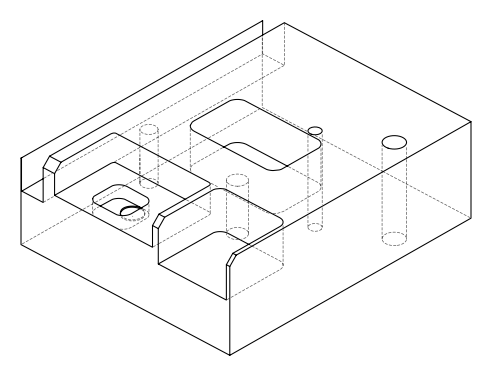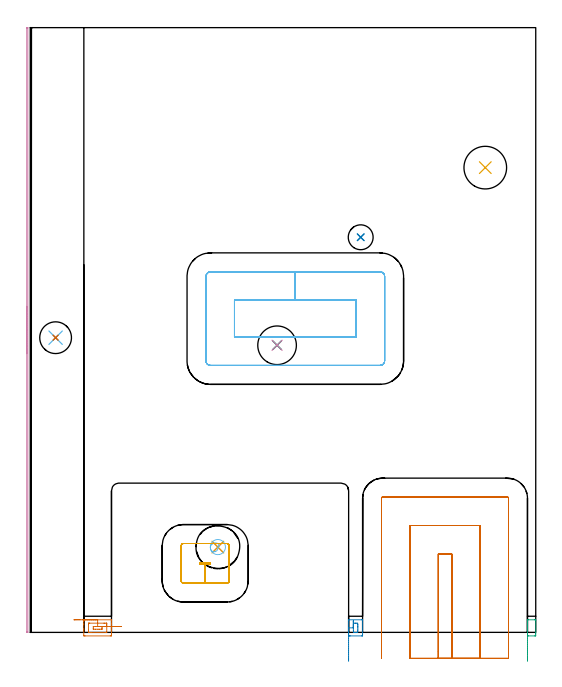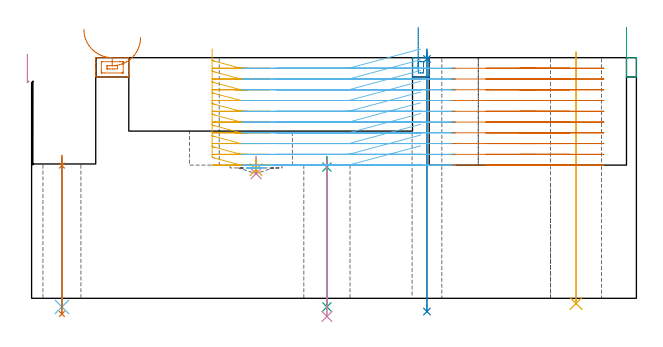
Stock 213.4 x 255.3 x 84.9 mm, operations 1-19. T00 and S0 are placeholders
(PLAN: 21 operations, 12 tool changes, 128.1 min)
(1 SPOT_DRILL | STEP1HOLE_1 | NXT0321_9005460120000 | 0.04 min | 4144 mm3)
(2 SPOT_DRILL_1 | STEP1HOLE_2 | NXT0321_9005460120000 | 0.03 min | 1 mm3)
(3 SPOT_DRILL_2 | STEP1HOLE_3 | NXT0321_9005460120000 | 0.04 min | 4203 mm3)
(4 SPOT_DRILL_3 | STEP1POCKET | NXT0321_9005460120000 | 0.06 min | 4462 mm3)
(5 INDEXABLE_INSERT_DRILL_THROUGH_HOLE_FROM_SOLID | STEP1HOLE | NXT0302_007 | 0.36 min | 21587 mm3)
(6 DRILL_THROUGH_HOLE_INTO_CENTER | STEP1HOLE_1 | NXT0301_055 | 0.22 min | 2641 mm3)
(7 DRILL_TO_ENLARGE_THROUGH_HOLE | STEP1HOLE_1 | UGT0301_268 | 0.23 min | 5172 mm3)
(8 DRILL_THROUGH_HOLE_INTO_CENTER_1 | STEP1HOLE_2 | UGT0301_500 | 0.37 min | 7338 mm3)
(9 DRILL_THROUGH_HOLE_INTO_CENTER_2 | STEP1HOLE_3 | NXT0301_055 | 0.22 min | 2611 mm3)
(10 DRILL_TO_ENLARGE_THROUGH_HOLE_1 | STEP1HOLE_3 | UGT0301_287 | 0.23 min | 10888 mm3)
(11 DRILL_BLIND_HOLE_INTO_CENTER | STEP1POCKET | NXT0301_128 | 0.02 min | 0 mm3)
(12 MILL_ROUGH_BLIND_HOLE_CONTOUR | STEP1POCKET | UGT0201_129 | Spiral | 0.14 min | 2251 mm3)
(13 AREA_MILL | FG_CHAMFER_SURFACE | UGT0205_001 | 0.46 min | 469 mm3)
(14 AREA_MILL_1 | FG_CHAMFER_SURFACE_1 | UGT0205_001 | 0.32 min | 337 mm3)
(15 AREA_MILL_2 | FG_CHAMFER_SURFACE_2 | UGT0205_001 | 0.23 min | 182 mm3)
(16 AREA_MILL_3 | FG_CHAMFER_SURFACE_3 | UGT0205_001 | 2.18 min | 9794 mm3)
(17 MILL_RECTANGULAR_POCKET | POCKET_RECTANGULAR_STRAIGHT | NXT0201_012 | Follow Part, ap 4, ae 75% | 3.22 min | 35984 mm3)
(18 MILL_RECTANGULAR_POCKET_1 | POCKET_RECTANGULAR_STRAIGHT_1 | NXT0201_012 | Follow Part, ap 4, ae 75% | 8.55 min | 181169 mm3)
(19 MILL_SLOT | SLOT_PARTIAL_RECTANGULAR | NXT0201_012 | Follow Part, ap 4, ae 75% | 11.26 min | 170367 mm3)
(20 MILL_SLOT_1 | SLOT_PARTIAL_RECTANGULAR_1 | NXT0201_008 | Follow Part, ap 1.5, ae 75% | 88.1 min | 134082 mm3)
(21 MILL_RECTANGULAR_SLOT | SLOT_RECTANGULAR | NXT0201_012 | Follow Part, ap 4, ae 75% | 11.89 min | 197544 mm3)
(TOOL NXT0321_9005460120000 | NC Spot Drill, 142deg, 12mm, Carbide, Uncoated | D12 PA142 FL30 Z2)
(TOOL NXT0302_007 | Index. Insert Drill 18mm [880-D1800L25-05] | D18 PA176 FL90 Z2)
(TOOL NXT0301_055 | Carbide Drill 8.4mm [860.1-0840-042A1-MM 2214] | D8.4 PA140 FL61 Z2)
(TOOL UGT0301_268 | Twist Drill 13.4 mm | D13.4 PA118 FL108 Z2)
(TOOL UGT0301_500 | Carbide Drill 10.5 mm | D10.5 PA118 FL87 Z2)
(TOOL UGT0301_287 | Twist Drill 16.3 mm | D16.3 PA118 FL125 Z2)
(TOOL NXT0301_128 | Carbide Drill 12mm [861.1-1200-036A1-GP GC34] | D12 PA150 FL37.4 Z2)
(TOOL UGT0201_129 | Carbide End Mill 11.9 | D11.9 FL15 Z4)
(TOOL UGT0205_001 | Chamfer Mill 20 x 3 x 45 deg. | D20 FL50 Z2)
(TOOL NXT0201_012 | ENDMILL 16mm [2P460-1600-NA 1630] | D16 FL38 Z6)
(TOOL NXT0201_008 | ENDMILL 6mm [2P460-0600-NA 1630] | D6 FL26 Z6)
(OP 1 SPOT_DRILL)
G17 G21 G94 G90
T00 M6
G54
G17 G0 G90 X10.7 Y124.4 S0 M3
G43 Z94.9 H0
G94 G81 G98 Z46.823 F250. R50.4
G80
M5
M2
(OP 2 SPOT_DRILL_1)
G17 G21 G94 G90
T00 M6
G54
G17 G0 G90 X139.5 Y166.8 S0 M3
G43 Z94.9 H0
G94 G81 G98 Z84.448 F250. R87.9
G80
M5
M2
(OP 3 SPOT_DRILL_2)
G17 G21 G94 G90
T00 M6
G54
G17 G0 G90 X104.2 Y121.2 S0 M3
G43 Z94.9 H0
G94 G81 G98 Z46.298 F250. R50.
G80
M5
M2
(OP 4 SPOT_DRILL_3)
G17 G21 G94 G90
T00 M6
G54
G17 G0 G90 X79.2 Y36. S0 M3
G43 Z94.9 H0
G94 G81 G98 Z44. F250. R50.
G80
M5
M2
(OP 5 INDEXABLE_INSERT_DRILL_THROUGH_HOLE_FROM_SOLID)
G17 G21 G94 G90
T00 M6
G54
G17 G0 G90 X192.1 Y196.2 S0 M3
G43 Z94.9 H1
G94 G81 G98 Z-1.814 F250. R86.9
G80
M5
M2
(OP 6 DRILL_THROUGH_HOLE_INTO_CENTER)
G17 G21 G94 G90
T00 M6
G54
G17 G0 G90 X10.7 Y124.4 S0 M3
G43 Z94.9 H1
G94 G73 G98 Z-3.029 F250. Q7.204 R49.4
G80
M5
M2
(OP 7 DRILL_TO_ENLARGE_THROUGH_HOLE)
G17 G21 G94 G90
T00 M6
G54
G17 G0 G90 X10.7 Y124.4 S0 M3
G43 Z94.9 H0
G94 G73 G98 Z-5.526 F250. Q13.231 R49.4
G80
M5
M2
(OP 8 DRILL_THROUGH_HOLE_INTO_CENTER_1)
G17 G21 G94 G90
T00 M6
G54
G17 G0 G90 X139.5 Y166.8 S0 M3
G43 Z94.9 H0
G94 G73 G98 Z-4.655 F250. Q9.951 R86.9
G80
M5
M2
(OP 9 DRILL_THROUGH_HOLE_INTO_CENTER_2)
G17 G21 G94 G90
T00 M6
G54
G17 G0 G90 X104.2 Y121.2 S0 M3
G43 Z94.9 H1
G94 G73 G98 Z-3.029 F250. Q8.338 R49.
G80
M5
M2
(OP 10 DRILL_TO_ENLARGE_THROUGH_HOLE_1)
G17 G21 G94 G90
T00 M6
G54
G17 G0 G90 X104.2 Y121.2 S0 M3
G43 Z94.9 H0
G94 G73 G98 Z-6.397 F250. Q13.349 R49.
G80
M5
M2
(OP 11 DRILL_BLIND_HOLE_INTO_CENTER)
G17 G21 G94 G90
T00 M6
G54
G17 G0 G90 X79.2 Y36. S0 M3
G43 Z94.9 H1
G94 G81 G98 Z45.392 F250. R49.
G80
M5
M2
(OP 12 MILL_ROUGH_BLIND_HOLE_CONTOUR)
G17 G21 G94 G90
T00 M6
G54
G17 G0 G90 X79.2 Y36. S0 M3
G43 Z94.9 H0
Z46.
G94 G3 X79.738 Y36.606 R0.542 F250.
X79.01 Y37.589 R1.234
X76.789 Y37.298 R2.158
X76.09 Y35.247 R2.02
X79.953 Y32.89 R3.2
X76.09 Y35.247 R-3.2
X78.022 Y34.068 R1.6
X79.2 Y36. R1.6
G0 Z94.9
M5
M2
(OP 13 AREA_MILL)
G17 G21 G94 G90
T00 M6
G54
G17 G0 G90 X18.45 Y5.3 S1061 M3
G43 Z94.9 H0
G94 G1 X18.488 Z94.028 F250.
X18.602 Z93.163
X18.791 Z92.312
X19.053 Z91.48
X19.387 Z90.674
X19.79 Z89.9
X20.258 Z89.164
X20.79 Z88.472
X21.379 Z87.829
X22.022 Z87.239
X22.714 Z86.708
X23.45 Z86.24
X24.224 Z85.837
X25.03 Z85.503
X25.862 Z85.241
X26.714 Z85.052
X27.578 Z84.938
X28.45 Z84.9
X34.215
X34.29 Y5.297 Z84.89
X34.3 Y5.169 Z84.767
Y3.545 Z83.143
Y2.337 Z81.934
Y1.296 Z80.894
Y0.59 Z80.183
Y-0.805 Z78.791
X34.296 Y-1.158 Z78.437
X34.29 Y-1.491 Z78.104
X34.115 Y-1.496 Z78.101
X33.772 Y-1.5 Z78.1
X23.128
X22.785 Y-1.496 Z78.101
X22.61 Y-1.491 Z78.104
X22.6 Y-1.158 Z78.437
Y0.59 Z80.183
Y1.296 Z80.894
Y1.463 Z81.061
Y3.21 Z82.807
Y3.545 Z83.143
Y4.623 Z84.222
Y4.958 Z84.556
X22.601 Y5.171 Z84.769
X22.61 Y5.297 Z84.89
X22.685 Y5.3 Z84.9
X28.45
Y3.886 Z83.486
X31.111
X31.312
X31.998 Y3.884 Z83.484
X32.203 Y3.882 Z83.482
X32.28 Y3.879 Z83.479
X32.29 Y3.854 Z83.454
X32.296 Y3.79 Z83.39
X32.299 Y3.21 Z82.81
X32.3 Y2.913 Z82.513
X32.298 Y0.293 Z79.893
X32.291 Y-0.006 Z79.594
X32.288 Y-0.079 Z79.521
X32.254 Y-0.081 Z79.519
X32.169 Y-0.084 Z79.516
X31.998 Y-0.085 Z79.515
X31.796 Y-0.086 Z79.514
X25.588
X24.902 Y-0.084 Z79.516
X24.697 Y-0.082 Z79.518
X24.62 Y-0.079 Z79.521
X24.61 Y-0.054 Z79.546
X24.604 Y0.01 Z79.61
X24.601 Y0.59 Z80.19
X24.6 Y0.887 Z80.487
X24.602 Y3.507 Z83.107
X24.609 Y3.806 Z83.406
X24.612 Y3.879 Z83.479
X24.646 Y3.881 Z83.481
X24.731 Y3.884 Z83.484
X24.902 Y3.885 Z83.485
X25.104 Y3.886 Z83.486
X28.45
Y2.471 Z82.071
X29.337
X30.089 Y2.47 Z82.07
X30.224 Y2.467 Z82.067
X30.267 Y2.465 Z82.065
X30.29 Y2.457 Z82.057
X30.294 Y2.412 Z82.012
X30.298 Y2.337 Z81.937
X30.3 Y2.262 Z81.862
X30.297 Y1.463 Z81.063
X30.294 Y1.394 Z80.994
X30.283 Y1.336 Z80.936
X29.337 Y1.329 Z80.929
X28.587 Y1.328 Z80.928
X27.563 Y1.329 Z80.929
X26.811 Y1.33 Z80.93
X26.676 Y1.333 Z80.933
X26.633 Y1.335 Z80.935
X26.61 Y1.343 Z80.943
X26.606 Y1.389 Z80.989
X26.602 Y1.463 Z81.063
X26.6 Y1.538 Z81.138
X26.603 Y2.337 Z81.937
X26.606 Y2.406 Z82.006
X26.617 Y2.464 Z82.064
X27.563 Y2.471 Z82.071
X28.313
X28.45
X29.321 Z82.109
X30.186 Z82.223
X31.038 Z82.412
X31.87 Z82.674
X32.676 Z83.008
X33.45 Z83.411
X34.186 Z83.879
X34.878 Z84.411
X35.521 Z85.
X36.111 Z85.643
X36.642 Z86.335
X37.111 Z87.071
X37.513 Z87.845
X37.847 Z88.65
X38.11 Z89.482
X38.299 Z90.334
X38.413 Z91.199
X38.451 Z92.071
G0 Z94.9
M5
M2
(OP 14 AREA_MILL_1)
G17 G21 G94 G90
T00 M6
G54
G17 G0 G90 X134.4 Y-12.242 S1061 M3
G43 Z94.9 H0
Z81.501
G94 G1 Y-11.599 Z80.912 F250.
Y-10.907 Z80.381
Y-10.171 Z79.912
Y-9.398 Z79.509
Y-8.592 Z79.175
Y-7.76 Z78.912
Y-6.908 Z78.723
Y-6.043 Z78.609
Y-5.171 Z78.571
Y-4.3 Z78.609
Y-3.435 Z78.723
Y-2.583 Z78.912
Y-1.751 Z79.174
Y-0.945 Z79.508
Y-0.171 Z79.91
Y0.565 Z80.379
Y1.257 Z80.91
Y1.9 Z81.499
X134.401 Y5.041 Z84.638
X134.41 Y5.294 Z84.892
X134.731 Y5.3 Z84.9
X139.969
X140.29 Y5.294 Z84.892
X140.3 Y5.04 Z84.638
Y-0.947 Z78.652
X140.298 Y-1.158 Z78.442
X140.293 Y-1.493 Z78.107
X140.138 Y-1.498 Z78.102
X139.969 Y-1.5 Z78.1
X135.073
X134.731
X134.562 Y-1.498 Z78.102
X134.407 Y-1.493 Z78.107
X134.4 Y-1.158 Z78.442
Y1.9 Z81.499
X136.4 Z81.5
Y2.414 Z82.014
X136.403 Y3.21 Z82.81
X136.406 Y3.282 Z82.882
X136.477 Y3.879 Z83.479
X136.68 Y3.881 Z83.481
X137.35 Y3.884 Z83.484
X137.55
X138.223 Y3.879 Z83.479
X138.291 Y3.21 Z82.81
X138.297 Y3.136 Z82.736
X138.3 Y2.337 Z81.937
Y2.26 Z81.86
Y1.386 Z80.986
X138.297 Y0.59 Z80.19
X138.294 Y0.518 Z80.118
X138.223 Y-0.079 Z79.521
X138.02 Y-0.081 Z79.519
X137.35 Y-0.084 Z79.516
X137.15
X136.477 Y-0.079 Z79.521
X136.409 Y0.59 Z80.19
X136.403 Y0.664 Z80.264
X136.4 Y1.9 Z81.5
Y2.489 Z82.143
Y3.02 Z82.835
Y3.489 Z83.571
Y3.892 Z84.345
Y4.226 Z85.151
Y4.488 Z85.983
Y4.677 Z86.834
Y4.791 Z87.699
Y4.829 Z88.571
Y4.791 Z89.443
Y4.677 Z90.307
Y4.488 Z91.159
Y4.226 Z91.991
Y3.892 Z92.797
Y3.489 Z93.571
Y3.02 Z94.307
Y2.489 Z94.999
Y1.9 Z95.642
M5
M2
(OP 15 AREA_MILL_2)
G17 G21 G94 G90
T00 M6
G54
G17 G0 G90 X209.9 Y-12.242 S1061 M3
G43 Z94.9 H0
Z81.5
G94 G1 Y-11.599 Z80.911 F250.
Y-10.907 Z80.38
Y-10.171 Z79.911
Y-9.397 Z79.508
Y-8.591 Z79.174
Y-7.759 Z78.912
Y-6.908 Z78.723
Y-6.043 Z78.609
Y-5.171 Z78.571
Y-4.3 Z78.609
Y-3.435 Z78.723
Y-2.583 Z78.912
Y-1.751 Z79.174
Y-0.945 Z79.508
Y-0.171 Z79.911
Y0.565 Z80.38
Y1.257 Z80.911
Y1.9 Z81.5
Y4.965 Z84.565
X209.91 Y5.293 Z84.893
X210.33 Y5.3 Z84.9
X212.97
X213.39 Y5.293 Z84.893
X213.4 Y4.965 Z84.565
Y-0.304 Z79.296
X213.394 Y-1.158 Z78.436
X213.391 Y-1.49 Z78.104
X213.308 Y-1.494 Z78.102
X212.97 Y-1.5 Z78.1
X210.33
X209.992 Y-1.494 Z78.102
X209.909 Y-1.49 Z78.104
X209.906 Y-1.158 Z78.436
X209.9 Y-0.304 Z79.296
Y1.9 Z81.5
Y2.489 Z82.143
Y3.02 Z82.835
Y3.489 Z83.571
Y3.892 Z84.345
Y4.226 Z85.151
Y4.488 Z85.983
Y4.677 Z86.835
Y4.791 Z87.699
Y4.829 Z88.571
Y4.791 Z89.443
Y4.677 Z90.307
Y4.488 Z91.159
Y4.226 Z91.991
Y3.892 Z92.797
Y3.489 Z93.571
Y3.02 Z94.307
Y2.489 Z94.999
Y1.9 Z95.642
M5
M2
(OP 16 AREA_MILL_3)
G17 G21 G94 G90
T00 M6
G54
G17 G0 G90 X-1.5 Y117.65 S1061 M3
G43 Z94.9 H0
Z86.1
G94 G1 Y117.688 Z85.228 F250.
Y117.802 Z84.364
Y117.991 Z83.512
Y118.253 Z82.68
Y118.587 Z81.874
Y118.99 Z81.1
Y119.458 Z80.364
Y119.989 Z79.672
Y120.579 Z79.029
Y121.222 Z78.44
Y121.914 Z77.908
Y122.65 Z77.44
Y123.424 Z77.037
Y124.23 Z76.703
Y125.062 Z76.441
Y125.913 Z76.252
Y126.778 Z76.138
Y127.65 Z76.1
Y255.152
X-1.498 Y255.216 Z76.102
X-1.492 Y255.296 Z76.107
X-1.25 Y255.3 Z76.349
X-1.166 Z76.433
X-1.082 Y255.298 Z76.51
X-1.003 Y255.29 Z76.588
X-1. Y255.152 Z76.6
Y0.145
X-0.995 Y0.01 Z76.595
X-1.083 Y0. Z76.509
X-1.166 Z76.433
X-1.25 Y0.001 Z76.349
X-1.492 Y0.004 Z76.107
X-1.498 Y0.084 Z76.102
X-1.5 Y0.148 Z76.1
Y127.65
Y128.521 Z76.138
Y129.386 Z76.252
Y130.238 Z76.441
Y131.07 Z76.703
Y131.876 Z77.037
Y132.65 Z77.44
Y133.386 Z77.908
Y134.078 Z78.44
Y134.721 Z79.029
Y135.31 Z79.672
Y135.841 Z80.364
Y136.31 Z81.1
Y136.713 Z81.874
Y137.047 Z82.68
Y137.309 Z83.512
Y137.498 Z84.364
Y137.612 Z85.228
Y137.65 Z86.1
G0 Z94.9
M5
M2
(OP 17 MILL_RECTANGULAR_POCKET)
G17 G21 G94 G90
T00 M6
G54
G17 G0 G90 X63.7 Y36.444 S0 M3
G43 Z94.973 H1
Z87.973
G94 G1 Y21.7 Z84.023 F250.
X63.764 Y21.433 Z83.949
X63.899 Y21.193 Z83.875
X64.093 Y20.999 Z83.802
X64.333 Y20.864 Z83.728
X64.6 Y20.8 Z83.654
X73.85 Z81.176
Y28.8
X76. F500.
Y29.5
X71.7
Y28.8
X73.85
Y20.8
X83.
G3 X84. Y21.8 R1.
G1 Y36.5
G3 X83. Y37.5 R1.
G1 X64.7
G3 X63.7 Y36.5 R1.
G1 Y21.8
G3 X64.7 Y20.8 R1.
G1 X73.85
X74.85
G0 X63.7 Y36.444 Z84.176
G1 Y21.7 Z80.225 F250.
X63.764 Y21.433 Z80.152
X63.899 Y21.193 Z80.078
X64.093 Y20.999 Z80.004
X64.333 Y20.864 Z79.931
X64.6 Y20.8 Z79.857
X73.85 Z77.379
Y28.8
X76. F500.
Y29.5
X71.7
Y28.8
X73.85
Y20.8
X83.
G3 X84. Y21.8 R1.
G1 Y36.5
G3 X83. Y37.5 R1.
G1 X64.7
G3 X63.7 Y36.5 R1.
G1 Y21.8
G3 X64.7 Y20.8 R1.
G1 X73.85
X74.85
G0 X63.7 Y36.444 Z80.379
G1 Y21.7 Z76.428 F250.
X63.764 Y21.433 Z76.354
X63.899 Y21.193 Z76.281
X64.093 Y20.999 Z76.207
X64.333 Y20.864 Z76.133
X64.6 Y20.8 Z76.06
X73.85 Z73.581
Y28.8
X76. F500.
Y29.5
X71.7
Y28.8
X73.85
Y20.8
X83.
G3 X84. Y21.8 R1.
G1 Y36.5
G3 X83. Y37.5 R1.
G1 X64.7
G3 X63.7 Y36.5 R1.
G1 Y21.8
G3 X64.7 Y20.8 R1.
G1 X73.85
X74.85
G0 X63.7 Y36.444 Z76.581
G1 Y21.7 Z72.631 F250.
X63.764 Y21.433 Z72.557
X63.899 Y21.193 Z72.483
X64.093 Y20.999 Z72.41
X64.333 Y20.864 Z72.336
X64.6 Y20.8 Z72.262
X73.85 Z69.784
Y28.8
X76. F500.
Y29.5
X71.7
Y28.8
X73.85
Y20.8
X83.
G3 X84. Y21.8 R1.
G1 Y36.5
G3 X83. Y37.5 R1.
G1 X64.7
G3 X63.7 Y36.5 R1.
G1 Y21.8
G3 X64.7 Y20.8 R1.
G1 X73.85
X74.85
G0 X63.7 Y36.444 Z72.784
G1 Y21.7 Z68.833 F250.
X63.764 Y21.433 Z68.76
X63.899 Y21.193 Z68.686
X64.093 Y20.999 Z68.612
X64.333 Y20.864 Z68.539
X64.6 Y20.8 Z68.465
X73.85 Z65.987
Y28.8
X76. F500.
Y29.5
X71.7
Y28.8
X73.85
Y20.8
X83.
G3 X84. Y21.8 R1.
G1 Y36.5
G3 X83. Y37.5 R1.
G1 X64.7
G3 X63.7 Y36.5 R1.
G1 Y21.8
G3 X64.7 Y20.8 R1.
G1 X73.85
X74.85
G0 X63.7 Y36.444 Z68.987
G1 Y21.7 Z65.036 F250.
X63.764 Y21.433 Z64.962
X63.899 Y21.193 Z64.889
X64.093 Y20.999 Z64.815
X64.333 Y20.864 Z64.741
X64.6 Y20.8 Z64.668
X73.85 Z62.189
Y28.8
X76. F500.
Y29.5
X71.7
Y28.8
X73.85
Y20.8
X83.
G3 X84. Y21.8 R1.
G1 Y36.5
G3 X83. Y37.5 R1.
G1 X64.7
G3 X63.7 Y36.5 R1.
G1 Y21.8
G3 X64.7 Y20.8 R1.
G1 X73.85
X74.85
G0 X63.7 Y36.444 Z65.189
G1 Y21.7 Z61.239 F250.
X63.764 Y21.433 Z61.165
X63.899 Y21.193 Z61.091
X64.093 Y20.999 Z61.018
X64.333 Y20.864 Z60.944
X64.6 Y20.8 Z60.871
X73.85 Z58.392
Y28.8
X76. F500.
Y29.5
X71.7
Y28.8
X73.85
Y20.8
X83.
G3 X84. Y21.8 R1.
G1 Y36.5
G3 X83. Y37.5 R1.
G1 X64.7
G3 X63.7 Y36.5 R1.
G1 Y21.8
G3 X64.7 Y20.8 R1.
G1 X73.85
X74.85
G0 X63.7 Y36.444 Z61.392
G1 Y21.7 Z57.441 F250.
X63.764 Y21.433 Z57.368
X63.899 Y21.193 Z57.294
X64.093 Y20.999 Z57.22
X64.333 Y20.864 Z57.147
X64.6 Y20.8 Z57.073
X73.85 Z54.595
Y28.8
X76. F500.
Y29.5
X71.7
Y28.8
X73.85
Y20.8
X83.
G3 X84. Y21.8 R1.
G1 Y36.5
G3 X83. Y37.5 R1.
G1 X64.7
G3 X63.7 Y36.5 R1.
G1 Y21.8
G3 X64.7 Y20.8 R1.
G1 X73.85
X74.85
G0 X63.7 Y36.444 Z57.595
G1 Y21.7 Z53.644 F250.
X63.764 Y21.433 Z53.57
X63.899 Y21.193 Z53.497
X64.093 Y20.999 Z53.423
X64.333 Y20.864 Z53.35
X64.6 Y20.8 Z53.276
X73.85 Z50.797
Y28.8
X76. F500.
Y29.5
X71.7
Y28.8
X73.85
Y20.8
X83.
G3 X84. Y21.8 R1.
G1 Y36.5
G3 X83. Y37.5 R1.
G1 X64.7
G3 X63.7 Y36.5 R1.
G1 Y21.8
G3 X64.7 Y20.8 R1.
G1 X73.85
X74.85
G0 X63.7 Y36.444 Z53.797
G1 Y21.7 Z49.847 F250.
X63.764 Y21.433 Z49.773
X63.899 Y21.193 Z49.699
X64.093 Y20.999 Z49.626
X64.333 Y20.864 Z49.552
X64.6 Y20.8 Z49.479
X73.85 Z47.
Y28.8
X76. F500.
Y29.5
X71.7
Y28.8
X73.85
Y20.8
X83.
G3 X84. Y21.8 R1.
G1 Y36.5
G3 X83. Y37.5 R1.
G1 X64.7
G3 X63.7 Y36.5 R1.
G1 Y21.8
G3 X64.7 Y20.8 R1.
G1 X73.85
X74.85
G0 Z94.973
M5
M2
(OP 18 MILL_RECTANGULAR_POCKET_1)
G17 G21 G94 G90
T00 M6
G54
G17 G0 G90 X137.268 Y140.2 S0 M3
G43 Z94.973 H1
Z87.973
G94 G1 X111.9 Z81.176 F250.
X86.2 F500.
Y124.7
X137.6
Y140.2
X111.9
Y152.2
X76.1
G3 X74.2 Y150.3 R1.9
G1 Y114.6
G3 X76.1 Y112.7 R1.9
G1 X147.7
G3 X149.6 Y114.6 R1.9
G1 Y150.3
G3 X147.7 Y152.2 R1.9
G1 X111.9
X110.9
G0 X137.268 Y140.2 Z84.176
G1 X111.9 Z77.379 F250.
X86.2 F500.
Y124.7
X137.6
Y140.2
X111.9
Y152.2
X76.1
G3 X74.2 Y150.3 R1.9
G1 Y114.6
G3 X76.1 Y112.7 R1.9
G1 X147.7
G3 X149.6 Y114.6 R1.9
G1 Y150.3
G3 X147.7 Y152.2 R1.9
G1 X111.9
X110.9
G0 X137.268 Y140.2 Z80.379
G1 X111.9 Z73.581 F250.
X86.2 F500.
Y124.7
X137.6
Y140.2
X111.9
Y152.2
X76.1
G3 X74.2 Y150.3 R1.9
G1 Y114.6
G3 X76.1 Y112.7 R1.9
G1 X147.7
G3 X149.6 Y114.6 R1.9
G1 Y150.3
G3 X147.7 Y152.2 R1.9
G1 X111.9
X110.9
G0 X137.268 Y140.2 Z76.581
G1 X111.9 Z69.784 F250.
X86.2 F500.
Y124.7
X137.6
Y140.2
X111.9
Y152.2
X76.1
G3 X74.2 Y150.3 R1.9
G1 Y114.6
G3 X76.1 Y112.7 R1.9
G1 X147.7
G3 X149.6 Y114.6 R1.9
G1 Y150.3
G3 X147.7 Y152.2 R1.9
G1 X111.9
X110.9
G0 X137.268 Y140.2 Z72.784
G1 X111.9 Z65.987 F250.
X86.2 F500.
Y124.7
X137.6
Y140.2
X111.9
Y152.2
X76.1
G3 X74.2 Y150.3 R1.9
G1 Y114.6
G3 X76.1 Y112.7 R1.9
G1 X147.7
G3 X149.6 Y114.6 R1.9
G1 Y150.3
G3 X147.7 Y152.2 R1.9
G1 X111.9
X110.9
G0 X137.268 Y140.2 Z68.987
G1 X111.9 Z62.189 F250.
X86.2 F500.
Y124.7
X137.6
Y140.2
X111.9
Y152.2
X76.1
G3 X74.2 Y150.3 R1.9
G1 Y114.6
G3 X76.1 Y112.7 R1.9
G1 X147.7
G3 X149.6 Y114.6 R1.9
G1 Y150.3
G3 X147.7 Y152.2 R1.9
G1 X111.9
X110.9
G0 X137.268 Y140.2 Z65.189
G1 X111.9 Z58.392 F250.
X86.2 F500.
Y124.7
X137.6
Y140.2
X111.9
Y152.2
X76.1
G3 X74.2 Y150.3 R1.9
G1 Y114.6
G3 X76.1 Y112.7 R1.9
G1 X147.7
G3 X149.6 Y114.6 R1.9
G1 Y150.3
G3 X147.7 Y152.2 R1.9
G1 X111.9
X110.9
G0 X137.268 Y140.2 Z61.392
G1 X111.9 Z54.595 F250.
X86.2 F500.
Y124.7
X137.6
Y140.2
X111.9
Y152.2
X76.1
G3 X74.2 Y150.3 R1.9
G1 Y114.6
G3 X76.1 Y112.7 R1.9
G1 X147.7
G3 X149.6 Y114.6 R1.9
G1 Y150.3
G3 X147.7 Y152.2 R1.9
G1 X111.9
X110.9
G0 X137.268 Y140.2 Z57.595
G1 X111.9 Z50.797 F250.
X86.2 F500.
Y124.7
X137.6
Y140.2
X111.9
Y152.2
X76.1
G3 X74.2 Y150.3 R1.9
G1 Y114.6
G3 X76.1 Y112.7 R1.9
G1 X147.7
G3 X149.6 Y114.6 R1.9
G1 Y150.3
G3 X147.7 Y152.2 R1.9
G1 X111.9
X110.9
G0 X137.268 Y140.2 Z53.797
G1 X111.9 Z47. F250.
X86.2 F500.
Y124.7
X137.6
Y140.2
X111.9
Y152.2
X76.1
G3 X74.2 Y150.3 R1.9
G1 Y114.6
G3 X76.1 Y112.7 R1.9
G1 X147.7
G3 X149.6 Y114.6 R1.9
G1 Y150.3
G3 X147.7 Y152.2 R1.9
G1 X111.9
X110.9
G0 Z94.973
M5
M2
(OP 19 MILL_SLOT)
G17 G21 G94 G90
T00 M6
G54
G17 G0 G90 X177.9 Y-11. S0 M3
G43 Z94.973 H1
Z81.176
G94 G1 Y-8. F250.
Y33.1 F500.
X172.3
Y-8.
Y-11. F250.
X189.9
Y-8.
Y45.1 F500.
X160.3
Y-8.
Y-11. F250.
X201.9
Y-8.
Y56.6 F500.
G3 X201.4 Y57.1 R0.5
G1 X148.8
G3 X148.3 Y56.6 R0.5
G1 Y-8.
Y-11. F250.
G0 X177.9 Z77.379
G1 Y-8.
Y33.1 F500.
X172.3
Y-8.
Y-11. F250.
X189.9
Y-8.
Y45.1 F500.
X160.3
Y-8.
Y-11. F250.
X201.9
Y-8.
Y56.6 F500.
G3 X201.4 Y57.1 R0.5
G1 X148.8
G3 X148.3 Y56.6 R0.5
G1 Y-8.
Y-11. F250.
G0 X177.9 Z73.581
G1 Y-8.
Y33.1 F500.
X172.3
Y-8.
Y-11. F250.
X189.9
Y-8.
Y45.1 F500.
X160.3
Y-8.
Y-11. F250.
X201.9
Y-8.
Y56.6 F500.
G3 X201.4 Y57.1 R0.5
G1 X148.8
G3 X148.3 Y56.6 R0.5
G1 Y-8.
Y-11. F250.
G0 X177.9 Z69.784
G1 Y-8.
Y33.1 F500.
X172.3
Y-8.
Y-11. F250.
X189.9
Y-8.
Y45.1 F500.
X160.3
Y-8.
Y-11. F250.
X201.9
Y-8.
Y56.6 F500.
G3 X201.4 Y57.1 R0.5
G1 X148.8
G3 X148.3 Y56.6 R0.5
G1 Y-8.
Y-11. F250.
G0 X177.9 Z65.987
G1 Y-8.
Y33.1 F500.
X172.3
Y-8.
Y-11. F250.
X189.9
Y-8.
Y45.1 F500.
X160.3
Y-8.
Y-11. F250.
X201.9
Y-8.
Y56.6 F500.
G3 X201.4 Y57.1 R0.5
G1 X148.8
G3 X148.3 Y56.6 R0.5
G1 Y-8.
Y-11. F250.
G0 X177.9 Z62.189
G1 Y-8.
Y33.1 F500.
X172.3
Y-8.
Y-11. F250.
X189.9
Y-8.
Y45.1 F500.
X160.3
Y-8.
Y-11. F250.
X201.9
Y-8.
Y56.6 F500.
G3 X201.4 Y57.1 R0.5
G1 X148.8
G3 X148.3 Y56.6 R0.5
G1 Y-8.
Y-11. F250.
G0 X177.9 Z58.392
G1 Y-8.
Y33.1 F500.
X172.3
Y-8.
Y-11. F250.
X189.9
Y-8.
Y45.1 F500.
X160.3
Y-8.
Y-11. F250.
X201.9
Y-8.
Y56.6 F500.
G3 X201.4 Y57.1 R0.5
G1 X148.8
G3 X148.3 Y56.6 R0.5
G1 Y-8.
Y-11. F250.
G0 X177.9 Z54.595
G1 Y-8.
Y33.1 F500.
X172.3
Y-8.
Y-11. F250.
X189.9
Y-8.
Y45.1 F500.
X160.3
Y-8.
Y-11. F250.
X201.9
Y-8.
Y56.6 F500.
G3 X201.4 Y57.1 R0.5
G1 X148.8
G3 X148.3 Y56.6 R0.5
G1 Y-8.
Y-11. F250.
G0 X177.9 Z50.797
G1 Y-8.
Y33.1 F500.
X172.3
Y-8.
Y-11. F250.
X189.9
Y-8.
Y45.1 F500.
X160.3
Y-8.
Y-11. F250.
X201.9
Y-8.
Y56.6 F500.
G3 X201.4 Y57.1 R0.5
G1 X148.8
G3 X148.3 Y56.6 R0.5
G1 Y-8.
Y-11. F250.
G0 X177.9 Z47.
G1 Y-8.
Y33.1 F500.
X172.3
Y-8.
Y-11. F250.
X189.9
Y-8.
Y45.1 F500.
X160.3
Y-8.
Y-11. F250.
X201.9
Y-8.
Y56.6 F500.
G3 X201.4 Y57.1 R0.5
G1 X148.8
G3 X148.3 Y56.6 R0.5
G1 Y-8.
Y-11. F250.
G0 Z94.973
M5
M2
